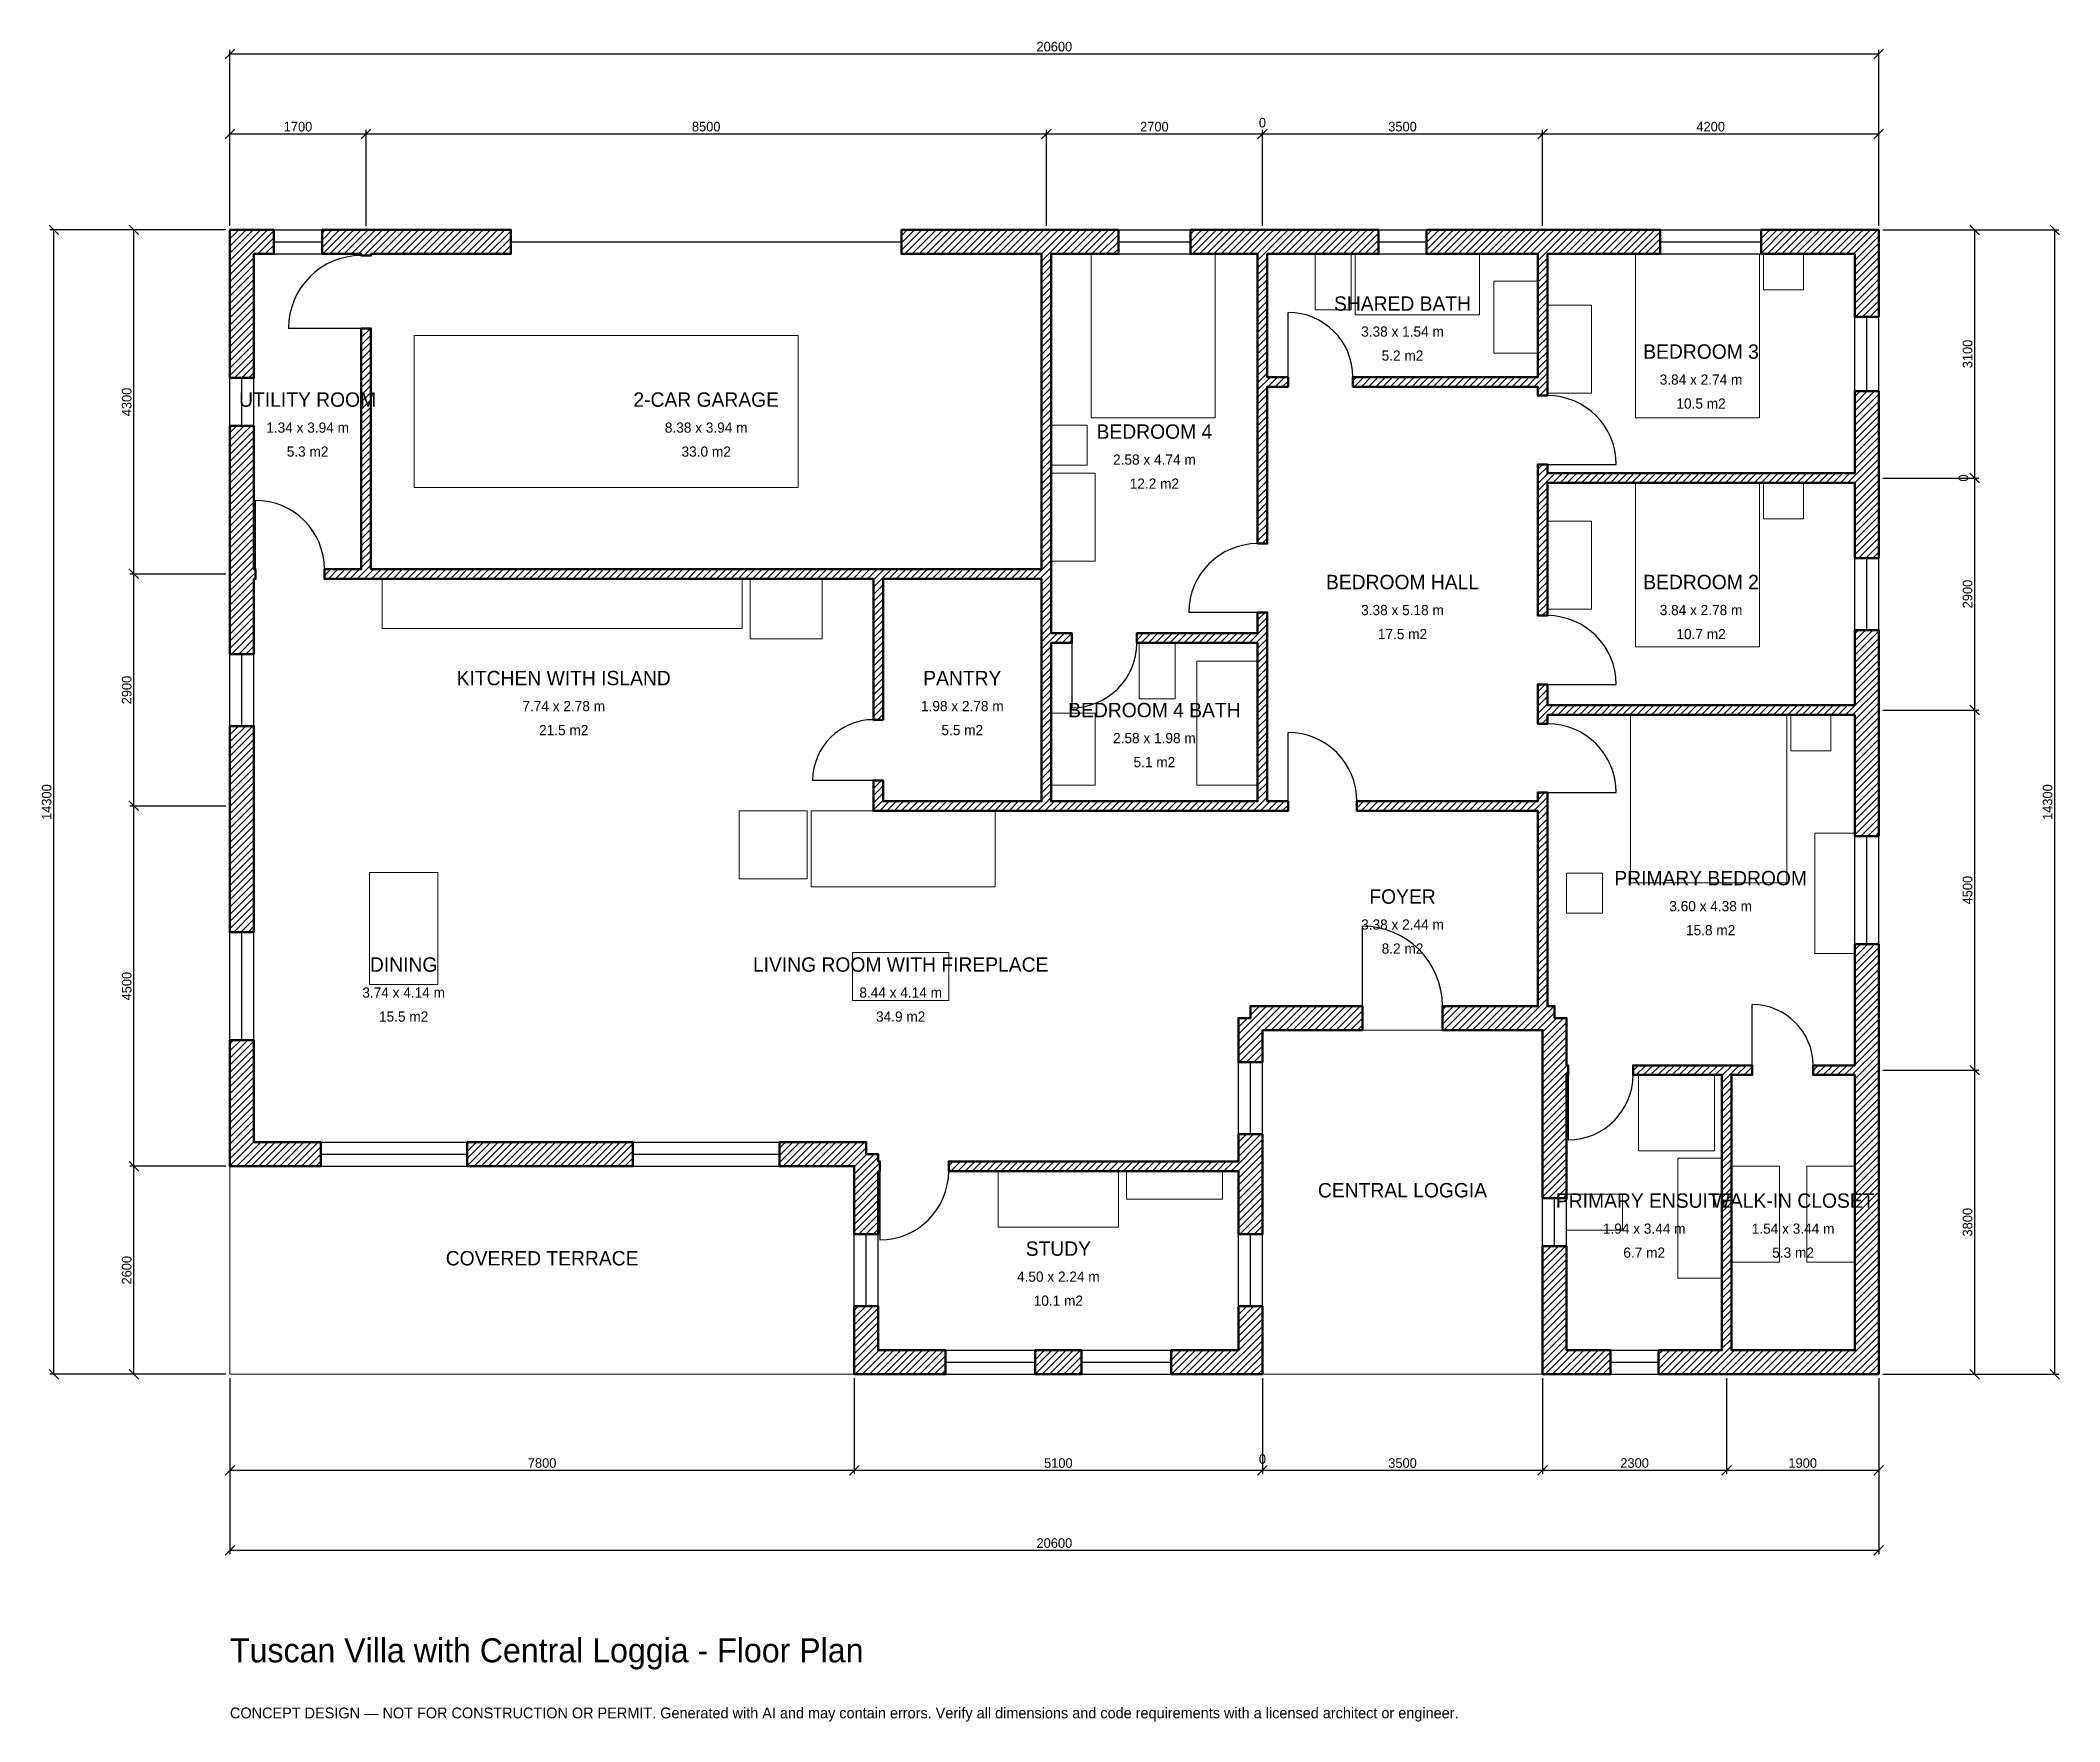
# Model space of a CAD drawing. Header units: millimetres. Extents: x -2369 to 22860, y -4341 to 16669.
import ezdxf
from ezdxf.enums import TextEntityAlignment as Align

# ---------------------------------------------------------------- set-up
doc = ezdxf.new("R2010")
doc.units = ezdxf.units.MM
doc.linetypes.add('DASHED', pattern=[1.524, 1.27, -0.254])
for name, color, linetype, lineweight in [('A-ANNO-DIMS', 1, 'Continuous', 13), ('A-ANNO-TEXT', 7, 'Continuous', 18), ('A-AREA-IDEN', 7, 'Continuous', 18), ('A-DOOR', 2, 'Continuous', 25), ('A-FLOR-FIXT', 9, 'Continuous', 13), ('A-FURN', 9, 'Continuous', 13), ('A-GLAZ', 4, 'Continuous', 25), ('A-SITE-PAVE', 8, 'Continuous', 13), ('A-WALL', 7, 'Continuous', 50), ('A-WALL-PATT', 8, 'Continuous', 13)]:
    doc.layers.add(name, color=color, linetype=linetype, lineweight=lineweight)
doc.dimstyles.new('PLAN', dxfattribs={"dimtxt": 120, "dimasz": 80, "dimexe": 50, "dimexo": 50, "dimgap": 30, "dimtad": 1, "dimdec": 0, "dimtsz": 60, "dimcen": 2.5, "dimclrd": 1, "dimclre": 1, "dimazin": 3, "dimtfac": 1, "dimtmove": 0, "dimatfit": 3})

msp = doc.modelspace()

# ---------------------------------------------------------------- hatches: boundary and pattern name
at = {"layer": 'A-WALL-PATT'}
h = msp.add_hatch(dxfattribs=at)
h.set_pattern_fill('ANSI31', color=8, scale=20)
h.paths.add_polyline_path([(7800, 850), (8100, 850), (8100, 300), (8940, 300), (8940, 0), (8100, 0), (8100, -0.001), (7800, -0.001), (7800, 0), (7799.999, 0), (7799.999, 300), (7800, 300), (7800, 850)])
h.paths.add_polyline_path([(7800, 2540), (7799.999, 2540), (7799.999, 2599.999), (7740, 2599.999), (7740, 2600), (6865, 2600), (6865, 2900), (7950, 2900), (7950, 2750), (8100, 2750), (8100, 2660), (8120, 2660), (8120, 2540), (8100, 2540), (8100, 1750), (7800, 1750), (7800, 2540)])
h.paths.add_polyline_path([(4250, 2600), (3950, 2600), (2965, 2600), (2965, 2900), (3950, 2900), (4250, 2900), (5035, 2900), (5035, 2600), (4250, 2600)])
h.paths.add_polyline_path([(300, 2600), (300, 2599.999), (0, 2599.999), (0, 2600), (-0.001, 2600), (-0.001, 2900), (0, 2900), (0, 4175), (300, 4175), (300, 2900), (1135, 2900), (1135, 2600), (300, 2600)])
h.paths.add_polyline_path([(0, 6950), (0, 7250), (0, 8100), (300, 8100), (300, 7250), (300, 6950), (300, 5525), (0, 5525), (0, 6950)])
h.paths.add_polyline_path([(0, 9850), (0, 9940), (-0.001, 9940), (-0.001, 10060), (0, 10060), (0, 10150), (0, 11850), (300, 11850), (300, 10150), (300, 10060), (320, 10060), (320, 9940), (300, 9940), (300, 9850), (300, 9000), (0, 9000), (0, 9850)])
h.paths.add_polyline_path([(0, 14000), (-0.001, 14000), (-0.001, 14300), (0, 14300), (0, 14300.001), (0, 14300.001), (300, 14300.001), (300, 14300), (550, 14300), (550, 14000), (300, 14000), (300, 12450), (0, 12450), (0, 14000)])
h.paths.add_polyline_path([(1550, 14300), (1640, 14300), (1640, 14300.001), (1760, 14300.001), (1760, 14300), (1850, 14300), (3510, 14300), (3510, 14000), (1850, 14000), (1760, 14000), (1760, 13980), (1640, 13980), (1640, 14000), (1550, 14000), (1150, 14000), (1150, 14300), (1550, 14300)])
h.paths.add_polyline_path([(10140, 14300), (10140, 14300.001), (10260, 14300.001), (10260, 14300), (10350, 14300), (10350, 14300), (11100, 14300), (11100, 14000), (10260, 14000), (10260, 10060), (10260, 9940), (10260, 9260), (10520, 9260), (10520, 9140), (10260, 9140), (10260, 7160), (12840, 7160), (12840, 9140), (11330, 9140), (11330, 9260), (12840, 9260), (12840, 9520), (12960, 9520), (12960, 9260), (12960, 9140), (12960, 7160), (13220, 7160), (13220, 7040), (12960, 7040), (12840, 7040), (12840, 7040), (10260, 7040), (10140, 7040), (8160, 7040), (8040, 7040), (8040, 7160), (8040, 7420), (8160, 7420), (8160, 7160), (10140, 7160), (10140, 9140), (10140, 9260), (10140, 9940), (8160, 9940), (8160, 8180), (8040, 8180), (8040, 9940), (1760, 9940), (1640, 9940), (1180, 9940), (1180, 10060), (1640, 10060), (1640, 13070), (1760, 13070), (1760, 10060), (8040, 10060), (8160, 10060), (10140, 10060), (10140, 14000), (10050, 14000), (10050, 14000), (8390, 14000), (8390, 14300), (10140, 14300)])
h.paths.add_polyline_path([(12750, 14300), (12750, 14300), (12840, 14300), (12840, 14300.001), (12960, 14300.001), (12960, 14300), (14350, 14300), (14350, 14000), (13050, 14000), (13050, 14000), (12960, 14000), (12960, 12460), (13220, 12460), (13220, 12340), (12960, 12340), (12960, 10380), (12840, 10380), (12840, 12340), (12840, 12460), (12840, 14000), (12000, 14000), (12000, 14300), (12750, 14300)])
h.paths.add_polyline_path([(16340, 14300), (16340, 14300.001), (16460, 14300.001), (16460, 14300), (16550, 14300), (16550, 14300), (17870, 14300), (17870, 14000), (16460, 14000), (16460, 12460), (16460, 12340), (16460, 12340), (16460, 12230), (16340, 12230), (16340, 12340), (14030, 12340), (14030, 12460), (16340, 12460), (16340, 14000), (16250, 14000), (16250, 14000), (14950, 14000), (14950, 14300), (16340, 14300)])
h.paths.add_polyline_path([(20300, 14300), (20300, 14300.001), (20600, 14300.001), (20600, 14300), (20600.001, 14300), (20600.001, 14000), (20600, 14000), (20600, 13215), (20300, 13215), (20300, 14000), (19130, 14000), (19130, 14300), (20300, 14300)])
h.paths.add_polyline_path([(20600, 11350), (20600, 11260), (20600.001, 11260), (20600.001, 11140), (20600, 11140), (20600, 11050), (20600, 10200), (20300, 10200), (20300, 11050), (20300, 11140), (16460, 11140), (16460, 11140), (16460, 9480), (16340, 9480), (16340, 11140), (16340, 11140), (16340, 11260), (16340, 11370), (16460, 11370), (16460, 11260), (20300, 11260), (20300, 11350), (20300, 12285), (20600, 12285), (20600, 11350)])
h.paths.add_polyline_path([(20600, 8450), (20600, 8360), (20600.001, 8360), (20600.001, 8240), (20600, 8240), (20600, 8150), (20600, 6725), (20300, 6725), (20300, 8150), (20300, 8240), (16460, 8240), (16460, 8130), (16340, 8130), (16340, 8240), (16340, 8360), (16340, 8620), (16460, 8620), (16460, 8360), (20300, 8360), (20300, 8450), (20300, 9300), (20600, 9300), (20600, 8450)])
h.paths.add_polyline_path([(20600, 3950), (20600, 3860), (20600.001, 3860), (20600.001, 3740), (20600, 3740), (20600, 3650), (20600, 300), (20600.001, 300), (20600.001, 0), (20600, 0), (20600, -0.001), (20300, -0.001), (20300, 0), (18850, 0), (18760, 0), (18760, -0.001), (18640, -0.001), (18640, 0), (18550, 0), (17850, 0), (17850, 300), (18550, 300), (18640, 300), (18640, 3740), (17530, 3740), (17530, 3860), (18640, 3860), (18760, 3860), (19020, 3860), (19020, 3740), (18760, 3740), (18760, 300), (18850, 300), (20300, 300), (20300, 3650), (20300, 3740), (19780, 3740), (19780, 3860), (20300, 3860), (20300, 3950), (20300, 5375), (20600, 5375), (20600, 3950)])
h.paths.add_polyline_path([(16700, 0), (16700, -0.001), (16400, -0.001), (16400, 0), (16399.999, 0), (16399.999, 300), (16400, 300), (16400, 1600), (16700, 1600), (16700, 300), (17250, 300), (17250, 0), (16700, 0)])
h.paths.add_polyline_path([(16400, 3650), (16400, 3740), (16399.999, 3740), (16399.999, 3860), (16400, 3860), (16400, 3950), (16400, 4240), (16399.999, 4240), (16399.999, 4299.999), (16340, 4299.999), (16340, 4300), (15150, 4300), (15150, 4600), (16340, 4600), (16340, 7040), (14080, 7040), (14080, 7160), (16340, 7160), (16340, 7270), (16460, 7270), (16460, 7160), (16460, 7040), (16460, 4600), (16550, 4600), (16550, 4450), (16700, 4450), (16700, 3950), (16700, 3860), (16720, 3860), (16720, 3740), (16700, 3740), (16700, 3650), (16700, 2200), (16400, 2200), (16400, 3650)])
h.paths.add_polyline_path([(12900, 4300), (12900, 3900), (12600, 3900), (12600, 4450), (12750, 4450), (12750, 4600), (14150, 4600), (14150, 4300), (12900, 4300)])
h.paths.add_polyline_path([(12900, 2660), (12900.001, 2660), (12900.001, 2540), (12900, 2540), (12900, 2450), (12900, 2450), (12900, 1750), (12600, 1750), (12600, 2540), (8980, 2540), (8980, 2660), (12600, 2660), (12600, 2750), (12600, 2750), (12600, 3000), (12900, 3000), (12900, 2660)])
h.paths.add_polyline_path([(12900, 300), (12900.001, 300), (12900.001, 0), (12900, 0), (12900, -0.001), (12600, -0.001), (12600, 0), (11760, 0), (11760, 300), (12600, 300), (12600, 850), (12900, 850), (12900, 300)])
h.paths.add_polyline_path([(10060, 0), (10060, 300), (10640, 300), (10640, 0), (10060, 0)])

# ---------------------------------------------------------------- linework, layer by layer
at = {"layer": 'A-DOOR', "linetype": 'DASHED'}
msp.add_line((3510, 14150), (8390, 14150), dxfattribs=at)
at = {"layer": 'A-DOOR'}
for p, q in [((13220, 12460), (13220, 13270)), ((1640, 13070), (730, 13070)), ((16460, 11370), (17320, 11370)), ((320, 10060), (320, 10920)), ((12840, 9520), (11980, 9520)), ((10520, 9140), (10520, 8330)), ((16460, 8620), (17320, 8620)), ((13220, 7160), (13220, 8020)), ((8040, 7420), (7280, 7420)), ((16460, 7270), (17320, 7270)), ((14150, 4600), (14150, 5600)), ((19020, 3860), (19020, 4620)), ((16720, 3740), (16720, 2930)), ((8120, 2540), (8120, 1680))]:
    msp.add_line(p, q, dxfattribs=at)
for centre, radius, start, end in [((1640, 13070), 910, 90, 180), ((13220, 12460), 810, 0, 90), ((16460, 11370), 860, 0, 90), ((320, 10060), 860, 0, 90), ((12840, 9520), 860, 90, 180), ((16460, 8620), 860, 0, 90), ((10520, 9140), 810, 270, 360), ((8040, 7420), 760, 90, 180), ((16460, 7270), 860, 0, 90), ((13220, 7160), 860, 0, 90), ((14150, 4600), 1000, 0, 90), ((19020, 3860), 760, 0, 90), ((16720, 3740), 810, 270, 360), ((8120, 2540), 860, 270, 360)]:
    msp.add_arc(centre, radius, start, end, dxfattribs=at)
at = {"layer": 'A-FLOR-FIXT'}
for points in [[(13560, 13300), (14010, 13300), (14010, 14000), (13560, 14000)], [(14060, 13240), (15610, 13240), (15610, 14000), (14060, 14000)], [(15790, 12760), (16340, 12760), (16340, 13660), (15790, 13660)], [(1900, 9320), (6400, 9320), (6400, 9940), (1900, 9940)], [(11360, 8440), (11810, 8440), (11810, 9140), (11360, 9140)], [(12080, 7360), (12840, 7360), (12840, 8910), (12080, 8910)], [(10260, 7360), (10810, 7360), (10810, 8260), (10260, 8260)], [(17600, 2790), (18550, 2790), (18550, 3740), (17600, 3740)], [(18090, 1200), (18640, 1200), (18640, 2700), (18090, 2700)], [(16700, 1800), (17400, 1800), (17400, 2250), (16700, 2250)]]:
    msp.add_lwpolyline(points, close=True, dxfattribs=at)
at = {"layer": 'A-FURN'}
for points in [[(10760, 11950), (12310, 11950), (12310, 14000), (10760, 14000)], [(17560, 11950), (19110, 11950), (19110, 14000), (17560, 14000)], [(19160, 13550), (19660, 13550), (19660, 14000), (19160, 14000)], [(16460, 12260), (17010, 12260), (17010, 13360), (16460, 13360)], [(2300, 11080), (7100, 11080), (7100, 12980), (2300, 12980)], [(10260, 11360), (10710, 11360), (10710, 11860), (10260, 11860)], [(10260, 10160), (10810, 10160), (10810, 11260), (10260, 11260)], [(17560, 9090), (19110, 9090), (19110, 11140), (17560, 11140)], [(19160, 10690), (19660, 10690), (19660, 11140), (19160, 11140)], [(16460, 9560), (17010, 9560), (17010, 10660), (16460, 10660)], [(6500, 9190), (7400, 9190), (7400, 9940), (6500, 9940)], [(17500, 6140), (19450, 6140), (19450, 8240), (17500, 8240)], [(19500, 7790), (20000, 7790), (20000, 8240), (19500, 8240)], [(6360, 6190), (7210, 6190), (7210, 7040), (6360, 7040)], [(7260, 6090), (9560, 6090), (9560, 7040), (7260, 7040)], [(19800, 5260), (20300, 5260), (20300, 6760), (19800, 6760)], [(1745, 4870), (2595, 4870), (2595, 6270), (1745, 6270)], [(16700, 5760), (17150, 5760), (17150, 6260), (16700, 6260)], [(7780, 4670), (8980, 4670), (8980, 5270), (7780, 5270)], [(9600, 1840), (11100, 1840), (11100, 2540), (9600, 2540)], [(11200, 2190), (12400, 2190), (12400, 2540), (11200, 2540)], [(18760, 1400), (19360, 1400), (19360, 2600), (18760, 2600)], [(19700, 1400), (20300, 1400), (20300, 2600), (19700, 2600)]]:
    msp.add_lwpolyline(points, close=True, dxfattribs=at)
at = {"layer": 'A-GLAZ'}
for p, q in [((550, 14300), (1150, 14300)), ((550, 14150), (1150, 14150)), ((11100, 14300), (12000, 14300)), ((11100, 14150), (12000, 14150)), ((14350, 14300), (14950, 14300)), ((14350, 14150), (14950, 14150)), ((17870, 14300), (19130, 14300)), ((17870, 14150), (19130, 14150)), ((550, 14000), (1150, 14000)), ((11100, 14000), (12000, 14000)), ((14350, 14000), (14950, 14000)), ((17870, 14000), (19130, 14000)), ((20300, 12285), (20300, 13215)), ((20450, 12285), (20450, 13215)), ((20600, 12285), (20600, 13215)), ((0, 11850), (0, 12450)), ((150, 11850), (150, 12450)), ((300, 11850), (300, 12450)), ((20300, 9300), (20300, 10200)), ((20450, 9300), (20450, 10200)), ((20600, 9300), (20600, 10200)), ((0, 8100), (0, 9000)), ((150, 8100), (150, 9000)), ((300, 8100), (300, 9000)), ((20300, 5375), (20300, 6725)), ((20450, 5375), (20450, 6725)), ((20600, 5375), (20600, 6725)), ((0, 4175), (0, 5525)), ((150, 4175), (150, 5525)), ((300, 4175), (300, 5525)), ((12600, 3000), (12600, 3900)), ((12750, 3000), (12750, 3900)), ((12900, 3000), (12900, 3900)), ((1135, 2900), (2965, 2900)), ((5035, 2900), (6865, 2900)), ((1135, 2750), (2965, 2750)), ((1135, 2600), (2965, 2600)), ((5035, 2750), (6865, 2750)), ((5035, 2600), (6865, 2600)), ((16400, 1600), (16400, 2200)), ((16550, 1600), (16550, 2200)), ((16700, 1600), (16700, 2200)), ((7800, 850), (7800, 1750)), ((7950, 850), (7950, 1750)), ((8100, 850), (8100, 1750)), ((12600, 850), (12600, 1750)), ((12750, 850), (12750, 1750)), ((12900, 850), (12900, 1750)), ((8940, 300), (10060, 300)), ((10640, 300), (11760, 300)), ((17250, 300), (17850, 300)), ((8940, 150), (10060, 150)), ((8940, 0), (10060, 0)), ((10640, 150), (11760, 150)), ((10640, 0), (11760, 0)), ((17250, 150), (17850, 150)), ((17250, 0), (17850, 0))]:
    msp.add_line(p, q, dxfattribs=at)
at = {"layer": 'A-SITE-PAVE', "linetype": 'DASHED'}
for points in [[(12900, 0), (16400, 0), (16400, 4300), (12900, 4300)], [(0, 0), (7800, 0), (7800, 2600), (0, 2600)]]:
    msp.add_lwpolyline(points, close=True, dxfattribs=at)
at = {"layer": 'A-WALL'}
for points in [[(0, 14000), (-0.001, 14000), (-0.001, 14300), (0, 14300), (0, 14300.001), (0, 14300.001), (300, 14300.001), (300, 14300), (550, 14300), (550, 14000), (300, 14000), (300, 12450), (0, 12450), (0, 14000)], [(1550, 14300), (1640, 14300), (1640, 14300.001), (1760, 14300.001), (1760, 14300), (1850, 14300), (3510, 14300), (3510, 14000), (1850, 14000), (1760, 14000), (1760, 13980), (1640, 13980), (1640, 14000), (1550, 14000), (1150, 14000), (1150, 14300), (1550, 14300)], [(10140, 14300), (10140, 14300.001), (10260, 14300.001), (10260, 14300), (10350, 14300), (10350, 14300), (11100, 14300), (11100, 14000), (10260, 14000), (10260, 10060), (10260, 9940), (10260, 9260), (10520, 9260), (10520, 9140), (10260, 9140), (10260, 7160), (12840, 7160), (12840, 9140), (11330, 9140), (11330, 9260), (12840, 9260), (12840, 9520), (12960, 9520), (12960, 9260), (12960, 9140), (12960, 7160), (13220, 7160), (13220, 7040), (12960, 7040), (12840, 7040), (12840, 7040), (10260, 7040), (10140, 7040), (8160, 7040), (8040, 7040), (8040, 7160), (8040, 7420), (8160, 7420), (8160, 7160), (10140, 7160), (10140, 9140), (10140, 9260), (10140, 9940), (8160, 9940), (8160, 8180), (8040, 8180), (8040, 9940), (1760, 9940), (1640, 9940), (1180, 9940), (1180, 10060), (1640, 10060), (1640, 13070), (1760, 13070), (1760, 10060), (8040, 10060), (8160, 10060), (10140, 10060), (10140, 14000), (10050, 14000), (10050, 14000), (8390, 14000), (8390, 14300), (10140, 14300)], [(12750, 14300), (12750, 14300), (12840, 14300), (12840, 14300.001), (12960, 14300.001), (12960, 14300), (14350, 14300), (14350, 14000), (13050, 14000), (13050, 14000), (12960, 14000), (12960, 12460), (13220, 12460), (13220, 12340), (12960, 12340), (12960, 10380), (12840, 10380), (12840, 12340), (12840, 12460), (12840, 14000), (12000, 14000), (12000, 14300), (12750, 14300)], [(16340, 14300), (16340, 14300.001), (16460, 14300.001), (16460, 14300), (16550, 14300), (16550, 14300), (17870, 14300), (17870, 14000), (16460, 14000), (16460, 12460), (16460, 12340), (16460, 12340), (16460, 12230), (16340, 12230), (16340, 12340), (14030, 12340), (14030, 12460), (16340, 12460), (16340, 14000), (16250, 14000), (16250, 14000), (14950, 14000), (14950, 14300), (16340, 14300)], [(20300, 14300), (20300, 14300.001), (20600, 14300.001), (20600, 14300), (20600.001, 14300), (20600.001, 14000), (20600, 14000), (20600, 13215), (20300, 13215), (20300, 14000), (19130, 14000), (19130, 14300), (20300, 14300)], [(20600, 11350), (20600, 11260), (20600.001, 11260), (20600.001, 11140), (20600, 11140), (20600, 11050), (20600, 10200), (20300, 10200), (20300, 11050), (20300, 11140), (16460, 11140), (16460, 11140), (16460, 9480), (16340, 9480), (16340, 11140), (16340, 11140), (16340, 11260), (16340, 11370), (16460, 11370), (16460, 11260), (20300, 11260), (20300, 11350), (20300, 12285), (20600, 12285), (20600, 11350)], [(0, 9850), (0, 9940), (-0.001, 9940), (-0.001, 10060), (0, 10060), (0, 10150), (0, 11850), (300, 11850), (300, 10150), (300, 10060), (320, 10060), (320, 9940), (300, 9940), (300, 9850), (300, 9000), (0, 9000), (0, 9850)], [(20600, 8450), (20600, 8360), (20600.001, 8360), (20600.001, 8240), (20600, 8240), (20600, 8150), (20600, 6725), (20300, 6725), (20300, 8150), (20300, 8240), (16460, 8240), (16460, 8130), (16340, 8130), (16340, 8240), (16340, 8360), (16340, 8620), (16460, 8620), (16460, 8360), (20300, 8360), (20300, 8450), (20300, 9300), (20600, 9300), (20600, 8450)], [(0, 6950), (0, 7250), (0, 8100), (300, 8100), (300, 7250), (300, 6950), (300, 5525), (0, 5525), (0, 6950)], [(16400, 3650), (16400, 3740), (16399.999, 3740), (16399.999, 3860), (16400, 3860), (16400, 3950), (16400, 4240), (16399.999, 4240), (16399.999, 4299.999), (16340, 4299.999), (16340, 4300), (15150, 4300), (15150, 4600), (16340, 4600), (16340, 7040), (14080, 7040), (14080, 7160), (16340, 7160), (16340, 7270), (16460, 7270), (16460, 7160), (16460, 7040), (16460, 4600), (16550, 4600), (16550, 4450), (16700, 4450), (16700, 3950), (16700, 3860), (16720, 3860), (16720, 3740), (16700, 3740), (16700, 3650), (16700, 2200), (16400, 2200), (16400, 3650)], [(20600, 3950), (20600, 3860), (20600.001, 3860), (20600.001, 3740), (20600, 3740), (20600, 3650), (20600, 300), (20600.001, 300), (20600.001, 0), (20600, 0), (20600, -0.001), (20300, -0.001), (20300, 0), (18850, 0), (18760, 0), (18760, -0.001), (18640, -0.001), (18640, 0), (18550, 0), (17850, 0), (17850, 300), (18550, 300), (18640, 300), (18640, 3740), (17530, 3740), (17530, 3860), (18640, 3860), (18760, 3860), (19020, 3860), (19020, 3740), (18760, 3740), (18760, 300), (18850, 300), (20300, 300), (20300, 3650), (20300, 3740), (19780, 3740), (19780, 3860), (20300, 3860), (20300, 3950), (20300, 5375), (20600, 5375), (20600, 3950)], [(12900, 4300), (12900, 3900), (12600, 3900), (12600, 4450), (12750, 4450), (12750, 4600), (14150, 4600), (14150, 4300), (12900, 4300)], [(300, 2600), (300, 2599.999), (0, 2599.999), (0, 2600), (-0.001, 2600), (-0.001, 2900), (0, 2900), (0, 4175), (300, 4175), (300, 2900), (1135, 2900), (1135, 2600), (300, 2600)], [(4250, 2600), (3950, 2600), (2965, 2600), (2965, 2900), (3950, 2900), (4250, 2900), (5035, 2900), (5035, 2600), (4250, 2600)], [(7800, 2540), (7799.999, 2540), (7799.999, 2599.999), (7740, 2599.999), (7740, 2600), (6865, 2600), (6865, 2900), (7950, 2900), (7950, 2750), (8100, 2750), (8100, 2660), (8120, 2660), (8120, 2540), (8100, 2540), (8100, 1750), (7800, 1750), (7800, 2540)], [(12900, 2660), (12900.001, 2660), (12900.001, 2540), (12900, 2540), (12900, 2450), (12900, 2450), (12900, 1750), (12600, 1750), (12600, 2540), (8980, 2540), (8980, 2660), (12600, 2660), (12600, 2750), (12600, 2750), (12600, 3000), (12900, 3000), (12900, 2660)], [(16700, 0), (16700, -0.001), (16400, -0.001), (16400, 0), (16399.999, 0), (16399.999, 300), (16400, 300), (16400, 1600), (16700, 1600), (16700, 300), (17250, 300), (17250, 0), (16700, 0)], [(7800, 850), (8100, 850), (8100, 300), (8940, 300), (8940, 0), (8100, 0), (8100, -0.001), (7800, -0.001), (7800, 0), (7799.999, 0), (7799.999, 300), (7800, 300), (7800, 850)], [(12900, 300), (12900.001, 300), (12900.001, 0), (12900, 0), (12900, -0.001), (12600, -0.001), (12600, 0), (11760, 0), (11760, 300), (12600, 300), (12600, 850), (12900, 850), (12900, 300)], [(10060, 0), (10060, 300), (10640, 300), (10640, 0), (10060, 0)]]:
    msp.add_lwpolyline(points, close=True, dxfattribs=at)

# ---------------------------------------------------------------- texts
at = {"layer": 'A-ANNO-TEXT'}
for s, height, p in [('Tuscan Villa with Central Loggia - Floor Plan', 300, (0, -3600)), ('CONCEPT DESIGN — NOT FOR CONSTRUCTION OR PERMIT. Generated with AI and may contain errors. Verify all dimensions and code requirements with a licensed architect or engineer.', 135, (0, -4300))]:
    msp.add_text(s, height=height, dxfattribs=at).set_placement(p)
at = {"layer": 'A-AREA-IDEN'}
for s, height, p in [('SHARED BATH', 180, (14650, 13380)), ('3.38 x 1.54 m', 127.5, (14650, 13030)), ('BEDROOM 3', 180, (18380, 12780)), ('5.2 m2', 127.5, (14650, 12730)), ('3.84 x 2.74 m', 127.5, (18380, 12430)), ('UTILITY ROOM', 180, (970, 12180)), ('2-CAR GARAGE', 180, (5950, 12180)), ('10.5 m2', 127.5, (18380, 12130)), ('1.34 x 3.94 m', 127.5, (970, 11830)), ('8.38 x 3.94 m', 127.5, (5950, 11830)), ('BEDROOM 4', 180, (11550, 11780)), ('5.3 m2', 127.5, (970, 11530)), ('33.0 m2', 127.5, (5950, 11530)), ('2.58 x 4.74 m', 127.5, (11550, 11430)), ('12.2 m2', 127.5, (11550, 11130)), ('BEDROOM HALL', 180, (14650, 9900)), ('BEDROOM 2', 180, (18380, 9900)), ('3.38 x 5.18 m', 127.5, (14650, 9550)), ('3.84 x 2.78 m', 127.5, (18380, 9550)), ('17.5 m2', 127.5, (14650, 9250)), ('10.7 m2', 127.5, (18380, 9250)), ('KITCHEN WITH ISLAND', 180, (4170, 8700)), ('PANTRY', 180, (9150, 8700)), ('7.74 x 2.78 m', 127.5, (4170, 8350)), ('1.98 x 2.78 m', 127.5, (9150, 8350)), ('BEDROOM 4 BATH', 180, (11550, 8300)), ('21.5 m2', 127.5, (4170, 8050)), ('5.5 m2', 127.5, (9150, 8050)), ('2.58 x 1.98 m', 127.5, (11550, 7950)), ('5.1 m2', 127.5, (11550, 7650)), ('FOYER', 180, (14650, 5970)), ('PRIMARY BEDROOM', 180, (18500, 6200)), ('3.60 x 4.38 m', 127.5, (18500, 5850)), ('3.38 x 2.44 m', 127.5, (14650, 5620)), ('15.8 m2', 127.5, (18500, 5550)), ('8.2 m2', 127.5, (14650, 5320)), ('DINING', 180, (2170, 5120)), ('LIVING ROOM WITH FIREPLACE', 180, (8380, 5120)), ('3.74 x 4.14 m', 127.5, (2170, 4770)), ('8.44 x 4.14 m', 127.5, (8380, 4770)), ('15.5 m2', 127.5, (2170, 4470)), ('34.9 m2', 127.5, (8380, 4470)), ('CENTRAL LOGGIA', 180, (14650, 2300)), ('PRIMARY ENSUITE', 180, (17670, 2170)), ('WALK-IN CLOSET', 180, (19530, 2170)), ('1.94 x 3.44 m', 127.5, (17670, 1820)), ('1.54 x 3.44 m', 127.5, (19530, 1820)), ('COVERED TERRACE', 180, (3900, 1450)), ('STUDY', 180, (10350, 1570)), ('6.7 m2', 127.5, (17670, 1520)), ('5.3 m2', 127.5, (19530, 1520)), ('4.50 x 2.24 m', 127.5, (10350, 1220)), ('10.1 m2', 127.5, (10350, 920))]:
    msp.add_text(s, height=height, dxfattribs=at).set_placement(p, align=Align.MIDDLE_CENTER)

# ---------------------------------------------------------------- dimensions: what is measured, and where the dimension line sits
at = {"layer": 'A-ANNO-DIMS'}
for base, p1, p2, text in [((0, 16500), (0, 14300), (20600, 14300), '20600'), ((0, 15500), (0, 14300), (1700, 14300), '1700'), ((1700, 15500), (1700, 14300), (10200, 14300), '8500'), ((10200, 15500), (10200, 14300), (12900, 14300), '2700'), ((12900, 15500), (12900, 14300), (12900, 14300), '0'), ((12900, 15500), (12900, 14300), (16400, 14300), '3500'), ((16400, 15500), (16400, 14300), (20600, 14300), '4200'), ((0, -1200), (0, 0), (7800, 0), '7800'), ((0, -2200), (0, 0), (20600, 0), '20600'), ((7800, -1200), (7800, 0), (12900, 0), '5100'), ((12900, -1200), (12900, 0), (12900, 0), '0'), ((12900, -1200), (12900, 0), (16400, 0), '3500'), ((16400, -1200), (16400, 0), (18700, 0), '2300'), ((18700, -1200), (18700, 0), (20600, 0), '1900')]:
    msp.add_linear_dim(base=base, p1=p1, p2=p2, text=text, dimstyle='PLAN', dxfattribs=at).render()
for base, p1, p2, text in [((-2200, 0), (0, 0), (0, 14300), '14300'), ((-1200, 10000), (0, 10000), (0, 14300), '4300'), ((21800, 11200), (20600, 11200), (20600, 14300), '3100'), ((22800, 0), (20600, 0), (20600, 14300), '14300'), ((21800, 8300), (20600, 8300), (20600, 11200), '2900'), ((21800, 11200), (20600, 11200), (20600, 11200), '0'), ((-1200, 7100), (0, 7100), (0, 10000), '2900'), ((21800, 3800), (20600, 3800), (20600, 8300), '4500'), ((-1200, 2600), (0, 2600), (0, 7100), '4500'), ((21800, 0), (20600, 0), (20600, 3800), '3800'), ((-1200, 0), (0, 0), (0, 2600), '2600')]:
    msp.add_linear_dim(base=base, p1=p1, p2=p2, angle=90, text=text, dimstyle='PLAN', dxfattribs=at).render()

doc.saveas('drawing.dxf')
